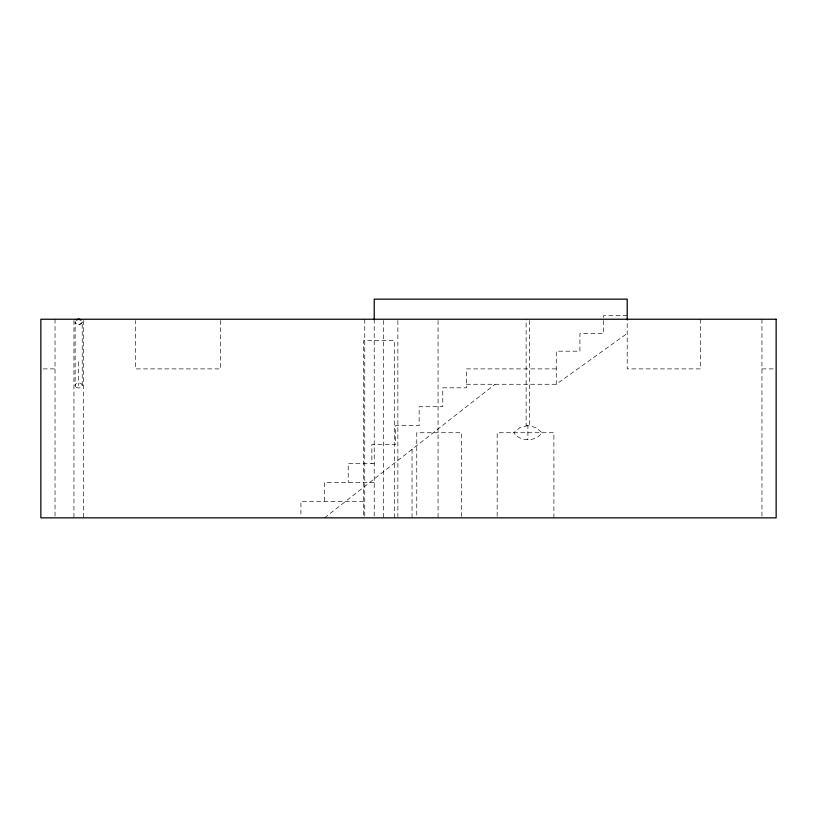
<?xml version="1.0" encoding="UTF-8"?>
<svg xmlns="http://www.w3.org/2000/svg" width="817" height="817" viewBox="0 0 817 817"><rect width="100%" height="100%" fill="white"/><g stroke="black" fill="none" stroke-linecap="round" stroke-linejoin="round"><path stroke-width="0.61" stroke-dasharray="4.08 3.06" d="M324.563 517.845L495.102 384.266M466.425 384.266L556.265 384.266L627.201 333.438M527.894 425.637L519.969 427.516L513.709 432.734C520.255 442.048 535.533 442.048 542.079 432.734L535.829 427.516L527.894 425.637L527.894 439.832M627.201 315.699L603.559 315.699L603.559 333.438L579.917 333.438L579.917 351.167L556.265 351.167L556.265 384.266M43.219 368.896L55.035 368.896M556.265 368.896L466.425 368.896L466.425 387.809L442.783 387.809L442.783 406.723L419.141 406.723L419.141 425.637L395.499 425.637L395.499 444.56L371.858 444.56L371.858 463.474M761.965 368.896L774.965 368.896M374.217 463.474L348.205 463.474L348.205 482.387M374.217 482.387L324.563 482.387L324.563 501.301M363.575 501.301L300.922 501.301L300.922 516.579M761.965 319.243L761.965 516.579M700.496 319.243L700.496 368.896L627.201 368.896L627.201 319.243M553.906 517.845L553.906 432.734L497.165 432.734L497.165 517.845M529.661 320.509L529.661 425.637L526.128 425.637L526.128 319.243M461.697 516.579L461.697 432.734L416.772 432.734L416.772 516.579M438.055 320.519L438.055 517.845M412.044 449.319L412.044 517.845M397.859 320.519L397.859 516.579M394.315 517.845L394.315 340.526L363.575 340.526L363.575 517.845M383.673 320.499L383.673 517.845M374.217 319.243L374.217 517.845M364.76 319.243L364.76 516.579M220.539 320.519L220.539 368.896L135.418 368.896L135.418 320.519M83.405 320.519L83.405 517.845M82.221 385.45L82.221 321.796A3.544 2.512 0 0 1 78.677 324.298A3.544 2.512 0 0 1 75.133 321.796L75.133 385.45M78.677 361.808L78.677 385.45M73.949 320.519L73.949 517.845M55.035 319.243L55.035 516.579M82.221 321.918A3.544 2.512 0 0 1 78.677 324.431A3.544 2.512 0 0 1 75.133 321.918M76.175 387.217A3.544 2.512 0 0 0 82.109 386.094A3.544 2.512 0 0 0 77.758 383.03A3.544 2.512 0 0 0 76.175 387.217"/><path stroke-width="1.23" d="M627.201 319.498L627.201 299.155L374.217 299.155L374.217 319.559M76.91 319.743A3.544 2.512 0 0 1 80.454 319.743M76.175 320.019A3.544 2.512 0 0 1 81.189 320.019M776.15 319.243L40.85 319.243L40.85 517.845L776.15 517.845L776.15 319.243"/></g></svg>
